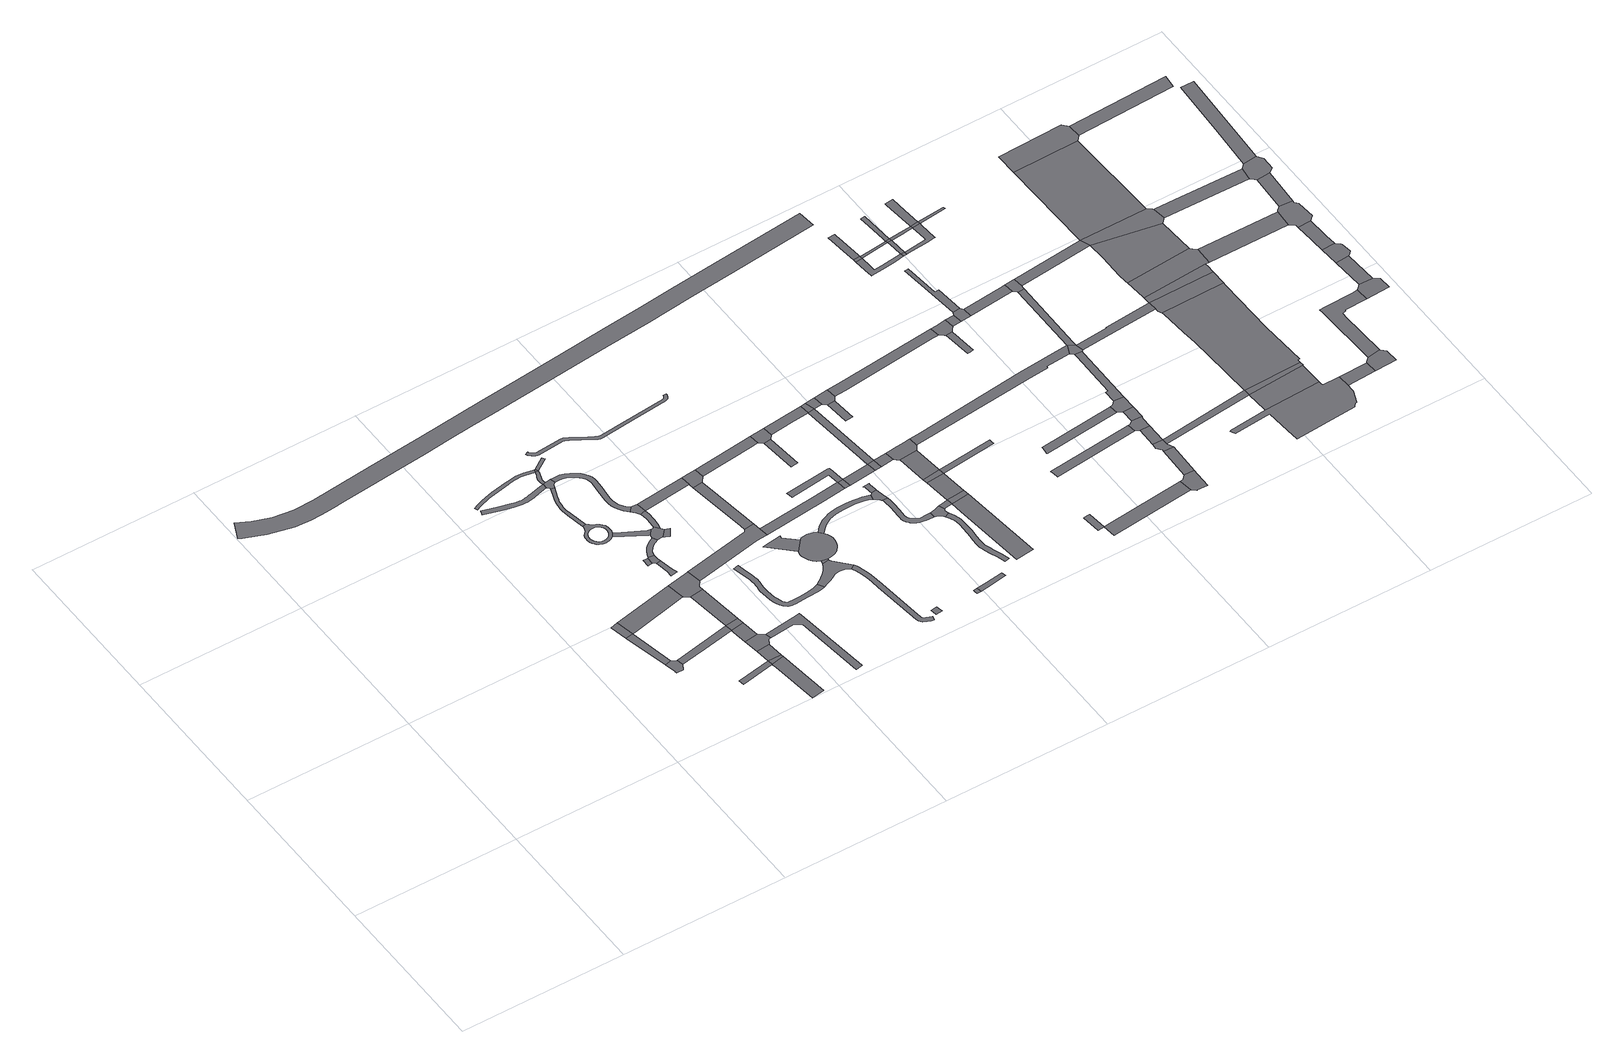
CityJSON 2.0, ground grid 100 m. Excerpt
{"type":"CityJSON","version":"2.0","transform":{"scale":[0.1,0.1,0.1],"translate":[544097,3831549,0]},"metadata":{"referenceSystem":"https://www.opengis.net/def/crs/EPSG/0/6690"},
"CityObjects":{
"road1":{"type":"Road","geometry":[{"type":"MultiSurface","lod":"1","boundaries":[[[0,1,2,3,4,5,6,7,8,9,10,11]]]}]},
"road2":{"type":"Road","attributes":{"RoadStructureAttribute.sectionType":"1"},"geometry":[{"type":"MultiSurface","lod":"1","boundaries":[[[12,13,2,1]]]}]},
"road3":{"type":"Road","geometry":[{"type":"MultiSurface","lod":"1","boundaries":[[[14,15,13,12]]]}]},
"road4":{"type":"Road","attributes":{"RoadStructureAttribute.sectionType":"1"},"geometry":[{"type":"MultiSurface","lod":"1","boundaries":[[[16,17,11,10,18,19,20,21]]]}]},
"road5":{"type":"Road","attributes":{"RoadStructureAttribute.sectionType":"1"},"geometry":[{"type":"MultiSurface","lod":"1","boundaries":[[[22,14,12,23,24]]]}]},
"road6":{"type":"Road","geometry":[{"type":"MultiSurface","lod":"1","boundaries":[[[25,26,27,28,29]]]}]},
"road7":{"type":"Road","attributes":{"RoadStructureAttribute.sectionType":"1"},"geometry":[{"type":"MultiSurface","lod":"1","boundaries":[[[30,29,31,32,33,34]]]}]},
"road8":{"type":"Road","geometry":[{"type":"MultiSurface","lod":"1","boundaries":[[[25,29,30,35]]]}]},
"road9":{"type":"Road","attributes":{"RoadStructureAttribute.sectionType":"1"},"geometry":[{"type":"MultiSurface","lod":"1","boundaries":[[[36,37,38,25,35]]]}]},
"road10":{"type":"Road","attributes":{"RoadStructureAttribute.sectionType":"1"},"geometry":[{"type":"MultiSurface","lod":"1","boundaries":[[[39,40,41,42,43,44,45,46,47,48,49,50,51,52,53,54,55,56,57,58,59,60,61,62,63,64]]]}]},
"road11":{"type":"Road","geometry":[{"type":"MultiSurface","lod":"1","boundaries":[[[65,66,67,37,36,68,69,70,71]]]}]},
"road12":{"type":"Road","attributes":{"RoadStructureAttribute.sectionType":"1"},"geometry":[{"type":"MultiSurface","lod":"1","boundaries":[[[72,21,73,74,67,66]]]}]},
"road13":{"type":"Road","attributes":{"RoadStructureAttribute.sectionType":"1"},"geometry":[{"type":"MultiSurface","lod":"1","boundaries":[[[75,76,77,78,79,80,81,82,83,84,85,86,87,88,89,90,91,92,93,94,95,96,97,98,99,100,101,102,103,104]]]}]},
"road14":{"type":"Road","geometry":[{"type":"MultiSurface","lod":"1","boundaries":[[[105,16,21,72]]]}]},
"road15":{"type":"Road","attributes":{"RoadStructureAttribute.sectionType":"1"},"geometry":[{"type":"MultiSurface","lod":"1","boundaries":[[[106,107,108,109,110,16,105]]]}]},
"road16":{"type":"Road","geometry":[{"type":"MultiSurface","lod":"1","boundaries":[[[111,112,113,22,24,114,115,108,107,116,117]]]}]},
"road17":{"type":"Road","attributes":{"RoadStructureAttribute.sectionType":"1"},"geometry":[{"type":"MultiSurface","lod":"1","boundaries":[[[118,119,120,121,122,123,124,125,126,127,128,129,130,131,132,133,134,135,136,137,138,139,140,141,142,143,144,145,146,147,148,149,150,151],[152,153,154,155,156,157,158,159,160,161,162,163,164,165,166,167,168,169,170,171,172,173,174,175,176,177,178,179,180,181,182,183]]]}]},
"road18":{"type":"Road","geometry":[{"type":"MultiSurface","lod":"1","boundaries":[[[184,185,186,187,188]]]}]},
"road19":{"type":"Road","attributes":{"RoadStructureAttribute.sectionType":"1"},"geometry":[{"type":"MultiSurface","lod":"1","boundaries":[[[189,190,191,192,193,194]]]}]},
"road20":{"type":"Road","attributes":{"RoadStructureAttribute.sectionType":"1"},"geometry":[{"type":"MultiSurface","lod":"1","boundaries":[[[195,196,197,198,199,200,201,202,203,130,129,204,205,206,207,208,209,210,211,212]]]}]},
"road21":{"type":"Road","geometry":[{"type":"MultiSurface","lod":"1","boundaries":[[[213,188,187,214,194,193,215,216]]]}]},
"road22":{"type":"Road","attributes":{"RoadStructureAttribute.sectionType":"1"},"geometry":[{"type":"MultiSurface","lod":"1","boundaries":[[[217,218,219,220,221,71,70,222,223,224,225,226,227]]]}]},
"road23":{"type":"Road","attributes":{"RoadStructureAttribute.sectionType":"1"},"geometry":[{"type":"MultiSurface","lod":"1","boundaries":[[[228,229,230,231,232,233,234,213,216,235,236,237,238,239,240]]]}]},
"road24":{"type":"Road","attributes":{"RoadStructureAttribute.sectionType":"1"},"geometry":[{"type":"MultiSurface","lod":"1","boundaries":[[[241,242,151,150,243,244,245,246,247]]]}]},
"road25":{"type":"Road","geometry":[{"type":"MultiSurface","lod":"1","boundaries":[[[248,249,64,63,250,195,212,251,252,253]]]}]},
"road26":{"type":"Road","attributes":{"RoadStructureAttribute.sectionType":"1"},"geometry":[{"type":"MultiSurface","lod":"1","boundaries":[[[254,255,256,257,258,259,260,261,262,263,264,103,265,266,267,268,269,270,271,272,273,64,249]]]}]},
"road27":{"type":"Road","geometry":[{"type":"MultiSurface","lod":"1","boundaries":[[[274,104,103,264]]]}]},
"road28":{"type":"Road","attributes":{"RoadStructureAttribute.sectionType":"1"},"geometry":[{"type":"MultiSurface","lod":"1","boundaries":[[[275,276,277,278,279,280,281,282,283,284,285,286,287,288,289,290,291,292,293,294,295,296,248,253,297,298,299,300,301,302,303,304,305,306,307,308,309,310,311,312,313,314,315,316,317,318,319,320,321]]]}]},
"road29":{"type":"Road","geometry":[{"type":"MultiSurface","lod":"1","boundaries":[[[322,323,274,264]]]}]},
"road30":{"type":"Road","geometry":[{"type":"MultiSurface","lod":"1","boundaries":[[[324,325,247,246,228,240,326,327,328,329,330]]]}]},
"road31":{"type":"Road","geometry":[{"type":"MultiSurface","lod":"1","boundaries":[[[331,332,333,329,328]]]}]},
"road32":{"type":"Road","attributes":{"RoadStructureAttribute.sectionType":"1"},"geometry":[{"type":"MultiSurface","lod":"1","boundaries":[[[334,335,336,337,338,339,340,341,342,343,344,324,330]]]}]},
"road33":{"type":"Road","geometry":[{"type":"MultiSurface","lod":"1","boundaries":[[[321,320,345,346,340,339,347]]]}]},
"road34":{"type":"Road","attributes":{"RoadStructureAttribute.sectionType":"1"},"geometry":[{"type":"MultiSurface","lod":"1","boundaries":[[[348,349,350,111,117,351,352,353,354,355]]]}]},
"road35":{"type":"Road","attributes":{"RoadStructureAttribute.sectionType":"1"},"geometry":[{"type":"MultiSurface","lod":"1","boundaries":[[[356,357,358,359,360,361,362,363,364,365,366,367,368,369,370,371,372,373,374,375,376,377,378,379,380,381,382,383,384,385,386,387,388,389,390,391,392,393,394,395,396,397,398,399,400,401,402,403,404]]]}]},
"road36":{"type":"Road","attributes":{"RoadStructureAttribute.sectionType":"1"},"geometry":[{"type":"MultiSurface","lod":"1","boundaries":[[[405,347,339,406]]]}]},
"road37":{"type":"Road","geometry":[{"type":"MultiSurface","lod":"1","boundaries":[[[407,408,409,410,411,412]]]}]},
"road38":{"type":"Road","geometry":[{"type":"MultiSurface","lod":"1","boundaries":[[[413,414,415,416,417,418,419,420,404,403,421,422,423,424,425,426,427,428,429,430,431]]]}]},
"road39":{"type":"Road","attributes":{"RoadStructureAttribute.sectionType":"1"},"geometry":[{"type":"MultiSurface","lod":"1","boundaries":[[[432,433,434,435,349,348]]]}]},
"road40":{"type":"Road","geometry":[{"type":"MultiSurface","lod":"1","boundaries":[[[436,437,438,439,440,441,442,443,444,445,446,447,448,449,450,451,452,453,454,455,456,457,458,459,460,461,462,463,464,465,466,467,468,469,470,471,472,473,474,475,476,477,478,479]]]}]},
"road41":{"type":"Road","attributes":{"RoadStructureAttribute.sectionType":"1"},"geometry":[{"type":"MultiSurface","lod":"1","boundaries":[[[480,415,414,481]]]}]},
"road42":{"type":"Road","attributes":{"RoadStructureAttribute.sectionType":"1"},"geometry":[{"type":"MultiSurface","lod":"1","boundaries":[[[482,483,484,485,486,487,488,489,490,491,492,493,494,495,496,497,498,499,500,501,502,503,504,505,506,507,508,509,510,511,512,513,514,515,516,517,518,519,520]]]}]},
"road43":{"type":"Road","geometry":[{"type":"MultiSurface","lod":"1","boundaries":[[[521,522,405,406,434,433,523]]]}]},
"road44":{"type":"Road","attributes":{"RoadStructureAttribute.sectionType":"1"},"geometry":[{"type":"MultiSurface","lod":"1","boundaries":[[[524,525,526,527,528,529,530,531,532,533,534,535,536,431,430,537,538,539,540,541,542,543,544,545,546,547,548,549,550,551]]]}]},
"road45":{"type":"Road","geometry":[{"type":"MultiSurface","lod":"1","boundaries":[[[552,553,554,555,556,557,412,411,558,559,560,561,562,563,564,480,481,565,566,567,568,569,570,571,572,573,574,575,576,577,578]]]}]},
"road46":{"type":"Road","geometry":[{"type":"MultiSurface","lod":"1","boundaries":[[[579,580,581,582]]]}]},
"road47":{"type":"Road","attributes":{"RoadStructureAttribute.sectionType":"1"},"geometry":[{"type":"MultiSurface","lod":"1","boundaries":[[[583,584,585,355,354,586,587]]]}]},
"road48":{"type":"Road","attributes":{"RoadStructureAttribute.sectionType":"1"},"geometry":[{"type":"MultiSurface","lod":"1","boundaries":[[[588,521,523,589,590]]]}]},
"road49":{"type":"Road","attributes":{"RoadStructureAttribute.sectionType":"1"},"geometry":[{"type":"MultiSurface","lod":"1","boundaries":[[[591,592,593,594,595,596,597,598,599,600,601,602,603,578,577,604,605,606,607,608,609,610,611,612,613,614,615,616,617,618]]]}]},
"road50":{"type":"Road","geometry":[{"type":"MultiSurface","lod":"1","boundaries":[[[619,620,621,622,623,624]]]}]},
"road51":{"type":"Road","attributes":{"RoadStructureAttribute.sectionType":"1"},"geometry":[{"type":"MultiSurface","lod":"1","boundaries":[[[625,626,627,628,629,630,631,583,632]]]}]},
"road52":{"type":"Road","attributes":{"RoadStructureAttribute.sectionType":"1"},"geometry":[{"type":"MultiSurface","lod":"1","boundaries":[[[633,634,620,619,624,635,636]]]}]},
"road53":{"type":"Road","attributes":{"RoadStructureAttribute.sectionType":"1"},"geometry":[{"type":"MultiSurface","lod":"1","boundaries":[[[637,638,639,640]]]}]},
"road54":{"type":"Road","geometry":[{"type":"MultiSurface","lod":"1","boundaries":[[[641,642,588,590,640,639,643]]]}]},
"road55":{"type":"Road","geometry":[{"type":"MultiSurface","lod":"1","boundaries":[[[632,583,587,644]]]}]},
"road56":{"type":"Road","geometry":[{"type":"MultiSurface","lod":"1","boundaries":[[[645,646,647,648,618,617,649,650,651,652]]]}]},
"road57":{"type":"Road","attributes":{"RoadStructureAttribute.sectionType":"1"},"geometry":[{"type":"MultiSurface","lod":"1","boundaries":[[[653,654,655,656,657,658,647,646]]]}]},
"road58":{"type":"Road","attributes":{"RoadStructureAttribute.sectionType":"1"},"geometry":[{"type":"MultiSurface","lod":"1","boundaries":[[[651,659,660,661,662,663,664,665,666,667,668,669,670,671,672,673,674,675,676,677,678,679,680,681,682,683,684,685,686,687,688,689,690,691,692,693,694,652]]]}]},
"road59":{"type":"Road","attributes":{"RoadStructureAttribute.sectionType":"1"},"geometry":[{"type":"MultiSurface","lod":"1","boundaries":[[[695,632,644,696]]]}]},
"road60":{"type":"Road","attributes":{"RoadStructureAttribute.sectionType":"1"},"geometry":[{"type":"MultiSurface","lod":"1","boundaries":[[[697,698,699,700,701,702,703,704,705,706,707,708,709,710,711,712,713,714,715,716,717,718,719,720,721,722,723,724,725,726,727,728,729,730,731,732,733,734]]]}]},
"road61":{"type":"Road","geometry":[{"type":"MultiSurface","lod":"1","boundaries":[[[735,736,737,679,678,738,739,740,715,714,741,742,743]]]}]},
"road62":{"type":"Road","attributes":{"RoadStructureAttribute.sectionType":"1"},"geometry":[{"type":"MultiSurface","lod":"1","boundaries":[[[744,641,643,745,746]]]}]},
"road63":{"type":"Road","geometry":[{"type":"MultiSurface","lod":"1","boundaries":[[[747,695,696,748]]]}]},
"road64":{"type":"Road","attributes":{"RoadStructureAttribute.sectionType":"1"},"geometry":[{"type":"MultiSurface","lod":"1","boundaries":[[[749,750,735,743,751,752,753]]]}]},
"road65":{"type":"Road","attributes":{"RoadStructureAttribute.sectionType":"1"},"geometry":[{"type":"MultiSurface","lod":"1","boundaries":[[[754,755,756,753,757,758,759]]]}]},
"road66":{"type":"Road","attributes":{"RoadStructureAttribute.sectionType":"1"},"geometry":[{"type":"MultiSurface","lod":"1","boundaries":[[[760,746,695,747]]]}]},
"road67":{"type":"Road","attributes":{"RoadStructureAttribute.sectionType":"1"},"geometry":[{"type":"MultiSurface","lod":"1","boundaries":[[[761,747,748,762]]]}]},
"road68":{"type":"Road","geometry":[{"type":"MultiSurface","lod":"1","boundaries":[[[763,764,765,749,753,756,755,754]]]}]},
"road69":{"type":"Road","geometry":[{"type":"MultiSurface","lod":"1","boundaries":[[[766,744,746,760]]]}]},
"road70":{"type":"Road","attributes":{"RoadStructureAttribute.sectionType":"1"},"geometry":[{"type":"MultiSurface","lod":"1","boundaries":[[[767,768,769,749,765,764,763]]]}]},
"road71":{"type":"Road","geometry":[{"type":"MultiSurface","lod":"1","boundaries":[[[770,771,769,768]]]}]},
"road72":{"type":"Road","attributes":{"RoadStructureAttribute.sectionType":"1"},"geometry":[{"type":"MultiSurface","lod":"1","boundaries":[[[772,766,760,773]]]}]},
"road73":{"type":"Road","attributes":{"RoadStructureAttribute.sectionType":"1"},"geometry":[{"type":"MultiSurface","lod":"1","boundaries":[[[774,775,776,771,770]]]}]},
"road74":{"type":"Road","geometry":[{"type":"MultiSurface","lod":"1","boundaries":[[[777,778,779,780,781,761,762,782,783,776,775,784]]]}]},
"road75":{"type":"Road","geometry":[{"type":"MultiSurface","lod":"1","boundaries":[[[785,786,787,788]]]}]},
"road76":{"type":"Road","geometry":[{"type":"MultiSurface","lod":"1","boundaries":[[[789,772,773,788,787,790]]]}]},
"road77":{"type":"Road","attributes":{"RoadStructureAttribute.sectionType":"1"},"geometry":[{"type":"MultiSurface","lod":"1","boundaries":[[[791,792,793,770,768]]]}]},
"road78":{"type":"Road","geometry":[{"type":"MultiSurface","lod":"1","boundaries":[[[794,795,796,797,798]]]}]},
"road79":{"type":"Road","attributes":{"RoadStructureAttribute.sectionType":"1"},"geometry":[{"type":"MultiSurface","lod":"1","boundaries":[[[799,800,801,789,790,802,803,804,805]]]}]},
"road80":{"type":"Road","attributes":{"RoadStructureAttribute.sectionType":"1"},"geometry":[{"type":"MultiSurface","lod":"1","boundaries":[[[806,807,798,808,809]]]}]},
"road81":{"type":"Road","attributes":{"RoadStructureAttribute.sectionType":"1"},"geometry":[{"type":"MultiSurface","lod":"1","boundaries":[[[810,811,812,813,777,784,814,815,816,817,818,819]]]}]},
"road82":{"type":"Road","attributes":{"RoadStructureAttribute.sectionType":"1"},"geometry":[{"type":"MultiSurface","lod":"1","boundaries":[[[820,821,822,823,824,825]]]}]},
"road83":{"type":"Road","attributes":{"RoadStructureAttribute.sectionType":"1"},"geometry":[{"type":"MultiSurface","lod":"1","boundaries":[[[826,827,828,829,830,831]]]}]},
"road84":{"type":"Road","geometry":[{"type":"MultiSurface","lod":"1","boundaries":[[[832,833,834,806,809,835,836,837,838,839,840]]]}]},
"road85":{"type":"Road","geometry":[{"type":"MultiSurface","lod":"1","boundaries":[[[841,842,843,844,845]]]}]},
"road86":{"type":"Road","geometry":[{"type":"MultiSurface","lod":"1","boundaries":[[[846,847,848,799,805,849,845,844,850,851]]]}]},
"road87":{"type":"Road","attributes":{"RoadStructureAttribute.sectionType":"1"},"geometry":[{"type":"MultiSurface","lod":"1","boundaries":[[[852,832,840,853]]]}]},
"road88":{"type":"Road","geometry":[{"type":"MultiSurface","lod":"1","boundaries":[[[854,855,856,852,853,857,858,859]]]}]},
"road89":{"type":"Road","attributes":{"RoadStructureAttribute.sectionType":"1"},"geometry":[{"type":"MultiSurface","lod":"1","boundaries":[[[860,846,851,861]]]}]},
"road90":{"type":"Road","attributes":{"RoadStructureAttribute.sectionType":"1"},"geometry":[{"type":"MultiSurface","lod":"1","boundaries":[[[862,854,859,863,864]]]}]},
"road91":{"type":"Road","geometry":[{"type":"MultiSurface","lod":"1","boundaries":[[[865,866,867,868]]]}]},
"road92":{"type":"Road","geometry":[{"type":"MultiSurface","lod":"1","boundaries":[[[869,870,820,825,862,864,871,872]]]}]},
"road93":{"type":"Road","attributes":{"RoadStructureAttribute.sectionType":"1"},"geometry":[{"type":"MultiSurface","lod":"1","boundaries":[[[873,874,875,876,877,878,879,866,865]]]}]},
"road94":{"type":"Road","geometry":[{"type":"MultiSurface","lod":"1","boundaries":[[[880,881,860,861,882,883]]]}]},
"road95":{"type":"Road","attributes":{"RoadStructureAttribute.sectionType":"1"},"geometry":[{"type":"MultiSurface","lod":"1","boundaries":[[[884,869,872,885]]]}]},
"road96":{"type":"Road","geometry":[{"type":"MultiSurface","lod":"1","boundaries":[[[886,887,888,889,826,831,884,885,890]]]}]},
"road97":{"type":"Road","attributes":{"RoadStructureAttribute.sectionType":"1"},"geometry":[{"type":"MultiSurface","lod":"1","boundaries":[[[891,892,893,868,867,894,895,896,897,898,899,900,901,902]]]}]},
"road98":{"type":"Road","attributes":{"RoadStructureAttribute.sectionType":"1"},"geometry":[{"type":"MultiSurface","lod":"1","boundaries":[[[903,904,905,906,907,908,909,910,881,880]]]}]},
"road99":{"type":"Road","attributes":{"RoadStructureAttribute.sectionType":"1"},"geometry":[{"type":"MultiSurface","lod":"1","boundaries":[[[911,912,913,865,868,914,915,916]]]}]},
"road100":{"type":"Road","attributes":{"RoadStructureAttribute.sectionType":"1"},"geometry":[{"type":"MultiSurface","lod":"1","boundaries":[[[917,918,919,920,886,890,921,922]]]}]},
"road101":{"type":"Road","geometry":[{"type":"MultiSurface","lod":"1","boundaries":[[[923,902,901,924]]]}]},
"road102":{"type":"Road","attributes":{"RoadStructureAttribute.sectionType":"1"},"geometry":[{"type":"MultiSurface","lod":"1","boundaries":[[[916,925,902,923,926,927]]]}]},
"road103":{"type":"Road","attributes":{"RoadStructureAttribute.sectionType":"1"},"geometry":[{"type":"MultiSurface","lod":"1","boundaries":[[[928,929,883,882,930]]]}]},
"road104":{"type":"Road","geometry":[{"type":"MultiSurface","lod":"1","boundaries":[[[931,911,916,927]]]}]},
"road105":{"type":"Road","geometry":[{"type":"MultiSurface","lod":"1","boundaries":[[[810,819,917,922,932,933]]]}]},
"road106":{"type":"Road","attributes":{"RoadStructureAttribute.sectionType":"1"},"geometry":[{"type":"MultiSurface","lod":"1","boundaries":[[[934,935,936,937,938,911,931]]]}]},
"road107":{"type":"Road","attributes":{"RoadStructureAttribute.sectionType":"1"},"geometry":[{"type":"MultiSurface","lod":"1","boundaries":[[[939,940,859,858,941]]]}]},
"road108":{"type":"Road","attributes":{"RoadStructureAttribute.sectionType":"1"},"geometry":[{"type":"MultiSurface","lod":"1","boundaries":[[[942,943,944,931,927,945,946,947,948]]]}]},
"road109":{"type":"Road","attributes":{"RoadStructureAttribute.sectionType":"1"},"geometry":[{"type":"MultiSurface","lod":"1","boundaries":[[[949,950,951,952,810,933]]]}]},
"road110":{"type":"Road","attributes":{"RoadStructureAttribute.sectionType":"1"},"geometry":[{"type":"MultiSurface","lod":"1","boundaries":[[[953,954,955,956,957,958,959,948,960,961,962,923,924]]]}]},
"road111":{"type":"Road","geometry":[{"type":"MultiSurface","lod":"1","boundaries":[[[963,964,965,928,930,966,952,951,967,968]]]}]},
"road112":{"type":"Road","geometry":[{"type":"MultiSurface","lod":"1","boundaries":[[[969,942,948,959]]]}]},
"road113":{"type":"Road","attributes":{"RoadStructureAttribute.sectionType":"1"},"geometry":[{"type":"MultiSurface","lod":"1","boundaries":[[[970,971,972,973,974,975,976,942,969]]]}]},
"road114":{"type":"Road","attributes":{"RoadStructureAttribute.sectionType":"1"},"geometry":[{"type":"MultiSurface","lod":"1","boundaries":[[[977,978,979,933,932,980,981]]]}]},
"road115":{"type":"Road","geometry":[{"type":"MultiSurface","lod":"1","boundaries":[[[982,983,984,985,969,959]]]}]},
"road116":{"type":"Road","geometry":[{"type":"MultiSurface","lod":"1","boundaries":[[[986,987,988,989,990,991,992,993,994,995,996,997,998,999,1000,1001,1002,1003,1004,1005,1006,1007,1008,1009,1010]]]}]},
"road117":{"type":"Road","attributes":{"RoadStructureAttribute.sectionType":"1"},"geometry":[{"type":"MultiSurface","lod":"1","boundaries":[[[1011,963,968,1012,1013,1014]]]}]},
"road118":{"type":"Road","geometry":[{"type":"MultiSurface","lod":"1","boundaries":[[[1015,941,1016,989,988]]]}]},
"road119":{"type":"Road","geometry":[{"type":"MultiSurface","lod":"1","boundaries":[[[1017,1018,1019,939,941,1015]]]}]},
"road120":{"type":"Road","geometry":[{"type":"MultiSurface","lod":"1","boundaries":[[[1020,1021,1022,1023,1024,1025,1026,939,1019,1027,1028,1029,1030,1031]]]}]},
"road121":{"type":"Road","geometry":[{"type":"MultiSurface","lod":"1","boundaries":[[[977,981,1032,1033,1020,1031,1034]]]}]},
"road122":{"type":"Road","geometry":[{"type":"MultiSurface","lod":"1","boundaries":[[[1035,1036,1037,1038,977,1034]]]}]},
"road123":{"type":"Road","attributes":{"RoadStructureAttribute.sectionType":"1"},"geometry":[{"type":"MultiSurface","lod":"1","boundaries":[[[1039,1040,1041,1042,1043,1044,1038,1037,1045,1046]]]}]},
"road124":{"type":"Road","attributes":{"RoadStructureAttribute.sectionType":"1"},"geometry":[{"type":"MultiSurface","lod":"1","boundaries":[[[1014,1047,1048,1049,1042,1041,1050]]]}]},
"road125":{"type":"Road","attributes":{"RoadStructureAttribute.sectionType":"1"},"geometry":[{"type":"MultiSurface","lod":"1","boundaries":[[[1051,1010,1009,1052]]]}]},
"road126":{"type":"Road","geometry":[{"type":"MultiSurface","lod":"1","boundaries":[[[1011,1014,1050,1053,1054,1055,1056,1057]]]}]},
"road127":{"type":"Road","geometry":[{"type":"MultiSurface","lod":"1","boundaries":[[[1058,1059,1060,1011,1057]]]}]},
"road128":{"type":"Road","geometry":[{"type":"MultiSurface","lod":"1","boundaries":[[[1061,1062,1063,1051,1052,1064,1065,1066]]]}]},
"road129":{"type":"Road","geometry":[{"type":"MultiSurface","lod":"1","boundaries":[[[1067,1068,1069,1070,1071,1059,1058,1072,1073,1074,1075]]]}]},
"road130":{"type":"Road","attributes":{"RoadStructureAttribute.sectionType":"1"},"geometry":[{"type":"MultiSurface","lod":"1","boundaries":[[[1076,1077,1078,1079,1080,1062,1061,1081,1082,1083,1084,1085,1086]]]}]},
"road131":{"type":"Road","attributes":{"RoadStructureAttribute.sectionType":"1"},"geometry":[{"type":"MultiSurface","lod":"1","boundaries":[[[1046,1045,1087,1088]]]}]},
"road132":{"type":"Road","attributes":{"RoadStructureAttribute.sectionType":"1"},"geometry":[{"type":"MultiSurface","lod":"1","boundaries":[[[1089,1090,1055,1054,1091,1092,1093]]]}]},
"road133":{"type":"Road","geometry":[{"type":"MultiSurface","lod":"1","boundaries":[[[1094,1095,1076,1086,1096,1097,1098,1099]]]}]},
"road134":{"type":"Road","attributes":{"RoadStructureAttribute.sectionType":"1"},"geometry":[{"type":"MultiSurface","lod":"1","boundaries":[[[1100,1101,1094,1099]]]}]},
"road135":{"type":"Road","geometry":[{"type":"MultiSurface","lod":"1","boundaries":[[[1102,1103,1104,1101,1100,1105,1106,1107]]]}]},
"road136":{"type":"Road","attributes":{"RoadStructureAttribute.sectionType":"1"},"geometry":[{"type":"MultiSurface","lod":"1","boundaries":[[[1108,1109,1110,1111,1112,1113,1114,1115,1104,1103]]]}]},
"road137":{"type":"Road","geometry":[{"type":"MultiSurface","lod":"1","boundaries":[[[1116,1117,1118,1088,1087,1119,1120,1121,1113,1112,1122,1123,1124,1125,1126,1127]]]}]},
"road138":{"type":"Road","attributes":{"RoadStructureAttribute.sectionType":"1"},"geometry":[{"type":"MultiSurface","lod":"1","boundaries":[[[1128,1075,1074,1129]]]}]},
"road139":{"type":"Road","attributes":{"RoadStructureAttribute.sectionType":"1"},"geometry":[{"type":"MultiSurface","lod":"1","boundaries":[[[1130,1131,1116,1127]]]}]},
"road140":{"type":"Road","geometry":[{"type":"MultiSurface","lod":"1","boundaries":[[[1132,1133,1134,1093,1092,1135,1136,1131,1130,1137,1138]]]}]},
"road141":{"type":"Road","attributes":{"RoadStructureAttribute.sectionType":"1"},"geometry":[{"type":"MultiSurface","lod":"1","boundaries":[[[1139,1140,1133,1132,1141,1142,1143,1144,1145]]]}]}
},
"vertices":[
[1401,610,0],[1378,628,0],[1338,618,0],[1346,582,0],[1352,555,0],[1353,549,0],[1355,539,0],[1394,538,0],[1395,539,0],[1397,542,0],[1416,573,0],[1405,611,0],
[1321,898,0],[1277,890,0],
[1299,1007,0],[1254,997,0],
[1753,680,0],[1442,618,0],[1445,578,0],[1450,579,0],[1574,602,0],[1760,637,0],
[1666,1084,0],[1338,902,0],[1684,977,0],
[1794,348,0],[1591,310,0],[1594,294,0],[1597,277,0],[1799,316,0],
[1878,334,0],[1800,312,0],[1803,286,0],[1838,0,0],[1916,14,0],
[1876,348,0],
[1865,444,0],[1785,436,0],[1795,348,0],
[1513,2048,0],[1440,2029,0],[1432,2028,0],[1415,2023,0],[1403,2021,0],[1396,2020,0],[1379,2019,0],[1367,2020,0],[1347,2023,0],[1323,2028,0],[1251,2047,0],[1160,2071,0],[1151,2042,0],[1244,2018,0],[1316,1999,0],[1341,1993,0],[1365,1990,0],[1379,1989,0],[1400,1991,0],[1414,1993,0],[1421,1994,0],[1447,2000,0],[1455,2002,0],[1519,2018,0],[1533,2021,0],[1534,2052,0],
[1889,517,0],[1853,538,0],[1773,528,0],[1885,478,0],[1886,478,0],[1896,479,0],[1892,515,0],
[1839,647,0],[1761,628,0],[1762,619,0],
[1498,2177,0],[1468,2181,0],[1451,2180,0],[1437,2178,0],[1393,2172,0],[1387,2172,0],[1283,2152,0],[1236,2139,0],[1209,2130,0],[1196,2126,0],[1195,2126,0],[1183,2121,0],[1167,2115,0],[1145,2105,0],[1153,2087,0],[1174,2097,0],[1203,2107,0],[1225,2114,0],[1234,2118,0],[1242,2120,0],[1246,2121,0],[1287,2132,0],[1388,2152,0],[1390,2152,0],[1433,2158,0],[1440,2159,0],[1468,2161,0],[1494,2157,0],[1549,2146,0],[1553,2165,0],
[1834,690,0],
[1828,737,0],[1800,965,0],[1720,955,0],[1754,684,0],[1754,680,0],
[1804,1113,0],[1787,1109,0],[1777,1108,0],[1688,974,0],[1698,968,0],[1796,994,0],[1821,1026,0],
[1643,1578,0],[1644,1595,0],[1643,1612,0],[1636,1628,0],[1626,1642,0],[1618,1650,0],[1609,1655,0],[1602,1660,0],[1597,1661,0],[1583,1668,0],[1569,1681,0],[1558,1692,0],[1538,1688,0],[1538,1680,0],[1538,1679,0],[1533,1665,0],[1527,1651,0],[1517,1640,0],[1508,1628,0],[1503,1616,0],[1502,1612,0],[1500,1601,0],[1500,1589,0],[1503,1572,0],[1509,1558,0],[1511,1555,0],[1522,1541,0],[1535,1531,0],[1553,1523,0],[1573,1521,0],[1592,1524,0],[1609,1530,0],[1623,1541,0],[1638,1564,0],[1546,1548,0],[1536,1556,0],[1528,1565,0],[1527,1568,0],[1522,1578,0],[1520,1591,0],[1520,1599,0],[1521,1607,0],[1522,1609,0],[1526,1619,0],[1532,1627,0],[1539,1635,0],[1551,1642,0],[1553,1642,0],[1561,1644,0],[1575,1645,0],[1585,1644,0],[1594,1641,0],[1598,1638,0],[1606,1634,0],[1611,1629,0],[1618,1618,0],[1623,1607,0],[1624,1594,0],[1623,1582,0],[1620,1573,0],[1612,1561,0],[1608,1555,0],[1599,1548,0],[1587,1544,0],[1572,1542,0],[1558,1543,0],
[1659,1310,0],[1659,1263,0],[1675,1267,0],[1686,1266,0],[1688,1309,0],
[1718,1175,0],[1718,1138,0],[1760,1145,0],[1748,1180,0],[1734,1258,0],[1705,1253,0],
[1550,2005,0],[1527,1945,0],[1522,1929,0],[1521,1923,0],[1515,1901,0],[1512,1879,0],[1510,1857,0],[1511,1833,0],[1516,1797,0],[1536,1800,0],[1531,1835,0],[1530,1857,0],[1532,1876,0],[1535,1898,0],[1538,1911,0],[1540,1917,0],[1546,1939,0],[1569,1998,0],
[1695,1314,0],[1698,1262,0],[1730,1282,0],[1729,1309,0],
[2180,56,0],[2180,58,0],[2121,531,0],[2119,545,0],[2103,543,0],[2050,496,0],[2089,470,0],[2090,470,0],[2141,47,0],[2141,43,0],[2181,52,0],
[1790,1419,0],[1789,1418,0],[1761,1404,0],[1743,1391,0],[1725,1374,0],[1712,1356,0],[1702,1334,0],[1732,1327,0],[1737,1339,0],[1748,1355,0],[1762,1368,0],[1777,1378,0],[1804,1392,0],
[1800,1479,0],[1680,1541,0],[1667,1515,0],[1675,1510,0],[1784,1444,0],[1792,1441,0],[1815,1474,0],
[1584,2061,0],[1554,2057,0],[1547,2014,0],[1579,2019,0],[1585,2027,0],[1593,2030,0],
[1552,2062,0],[1549,2072,0],[1549,2074,0],[1549,2082,0],[1550,2087,0],[1550,2088,0],[1553,2099,0],[1557,2111,0],[1559,2115,0],[1566,2130,0],[1568,2147,0],[1547,2136,0],[1540,2122,0],[1538,2117,0],[1534,2105,0],[1530,2094,0],[1530,2092,0],[1529,2081,0],[1529,2069,0],[1533,2057,0],
[1560,2165,0],
[1798,1685,0],[1786,1701,0],[1778,1718,0],[1771,1737,0],[1767,1756,0],[1767,1776,0],[1768,1793,0],[1768,1798,0],[1776,1871,0],[1778,1900,0],[1779,1919,0],[1778,1934,0],[1774,1956,0],[1773,1960,0],[1769,1971,0],[1754,1993,0],[1740,2010,0],[1720,2025,0],[1694,2042,0],[1670,2054,0],[1642,2061,0],[1612,2063,0],[1606,2032,0],[1612,2033,0],[1637,2031,0],[1660,2026,0],[1679,2016,0],[1703,2001,0],[1719,1988,0],[1730,1974,0],[1742,1957,0],[1745,1948,0],[1748,1931,0],[1749,1919,0],[1748,1912,0],[1748,1901,0],[1746,1874,0],[1739,1801,0],[1737,1784,0],[1737,1776,0],[1738,1752,0],[1742,1729,0],[1750,1706,0],[1761,1686,0],[1776,1664,0],[1798,1638,0],[1820,1666,0],
[1646,2200,0],[1635,2216,0],
[1837,1483,0],[1830,1473,0],[1818,1395,0],[1826,1396,0],[1838,1394,0],[1876,1436,0],[1862,1454,0],
[1849,1388,0],[1871,1376,0],[1904,1423,0],
[1868,1486,0],[1871,1519,0],[1872,1543,0],[1872,1559,0],[1872,1572,0],[1866,1602,0],[1833,1592,0],[1839,1572,0],[1842,1544,0],[1841,1521,0],[1838,1490,0],
[1819,1614,0],[1825,1607,0],[1859,1664,0],
[2281,1213,0],[2221,1205,0],[2210,1189,0],[1831,1027,0],[2229,1103,0],[2290,1109,0],[2295,1109,0],[2287,1166,0],
[2295,661,0],[2282,657,0],[2261,653,0],[2231,649,0],[2185,646,0],[2147,643,0],[2125,645,0],[2112,647,0],[2102,655,0],[2095,667,0],[2088,681,0],[2083,697,0],[2078,716,0],[2071,768,0],[2070,790,0],[2070,807,0],[2071,820,0],[2074,835,0],[2075,849,0],[2074,872,0],[2071,892,0],[2067,917,0],[2058,955,0],[2049,1009,0],[2014,1000,0],[2029,949,0],[2037,911,0],[2042,888,0],[2044,869,0],[2045,850,0],[2044,839,0],[2042,824,0],[2040,809,0],[2040,789,0],[2041,765,0],[2048,710,0],[2054,689,0],[2060,670,0],[2069,652,0],[2079,635,0],[2099,619,0],[2121,615,0],[2147,613,0],[2187,616,0],[2234,619,0],[2283,622,0],[2313,626,0],[2334,633,0],[2312,669,0],
[2155,1696,0],[2162,1635,0],
[2342,1049,0],[2347,1066,0],[2245,1050,0],[2229,1047,0],[2362,922,0],[2417,984,0],
[2465,770,0],[2459,782,0],[2419,776,0],[2407,755,0],[2392,733,0],[2374,715,0],[2353,698,0],[2333,683,0],[2357,641,0],[2385,654,0],[2411,669,0],[2431,678,0],[2448,682,0],[2458,683,0],[2474,683,0],[2489,679,0],[2502,674,0],[2520,663,0],[2545,680,0],
[2273,1271,0],[2226,1611,0],[2166,1603,0],[2213,1261,0],
[1585,2270,0],[1599,2257,0],[1612,2248,0],[1617,2245,0],[1626,2242,0],[1635,2241,0],[1791,2255,0],[1801,2253,0],[1811,2249,0],[1824,2243,0],[1876,2210,0],[1940,2173,0],[1951,2167,0],[1964,2163,0],[1983,2160,0],[2122,2176,0],[2394,2202,0],[2410,2209,0],[2420,2221,0],[2424,2234,0],[2424,2243,0],[2404,2243,0],[2404,2238,0],[2402,2231,0],[2397,2225,0],[2389,2221,0],[2119,2196,0],[1983,2181,0],[1969,2182,0],[1959,2186,0],[1949,2191,0],[1887,2227,0],[1834,2260,0],[1819,2268,0],[1806,2273,0],[1792,2275,0],[1635,2261,0],[1631,2262,0],[1625,2263,0],[1622,2265,0],[1612,2272,0],[1602,2282,0],[1597,2291,0],[1580,2282,0],
[2421,797,0],[2460,791,0],
[3721,2947,0],[3198,2894,0],[3046,2879,0],[2876,2861,0],[2660,2839,0],[2420,2814,0],[2124,2783,0],[1802,2750,0],[1602,2731,0],[1199,2689,0],[865,2655,0],[486,2614,0],[365,2611,0],[241,2629,0],[136,2664,0],[54,2703,0],[6,2602,0],[25,2589,0],[150,2540,0],[300,2506,0],[398,2500,0],[453,2502,0],[496,2506,0],[540,2510,0],[618,2518,0],[817,2538,0],[946,2552,0],[1147,2572,0],[1317,2591,0],[1458,2605,0],[1605,2620,0],[1814,2641,0],[1911,2650,0],[2149,2675,0],[2357,2696,0],[2638,2724,0],[2926,2754,0],[3199,2784,0],[3732,2839,0],
[2245,1706,0],[2199,1701,0],[2251,1645,0],
[2664,151,0],[2647,158,0],[2634,164,0],[2629,172,0],[2626,182,0],[2621,229,0],[2592,486,0],[2588,529,0],[2581,570,0],[2574,605,0],[2567,630,0],[2561,649,0],[2554,665,0],[2527,652,0],[2533,638,0],[2538,622,0],[2545,599,0],[2551,564,0],[2558,525,0],[2563,476,0],[2591,226,0],[2596,175,0],[2602,158,0],[2614,140,0],[2635,130,0],[2655,123,0],[2672,119,0],[2681,147,0],
[2505,989,0],[2487,994,0],[2467,997,0],[2447,996,0],[2429,992,0],[2428,991,0],[2358,899,0],[2358,880,0],[2363,862,0],[2374,839,0],[2387,822,0],[2401,809,0],[2412,803,0],[2484,794,0],[2509,802,0],[2530,815,0],[2533,818,0],[2544,829,0],[2553,846,0],[2558,858,0],[2560,865,0],[2564,882,0],[2565,906,0],[2562,924,0],[2555,941,0],[2544,957,0],[2523,978,0],
[2736,191,0],[2697,185,0],[2702,147,0],[2742,153,0],
[2807,1223,0],[2804,1223,0],[2639,1204,0],[2683,1150,0],[2813,1165,0],
[2615,1748,0],[2591,1684,0],[2622,1687,0],
[2879,1058,0],[2854,1065,0],[2826,1069,0],[2799,1072,0],[2759,1073,0],[2726,1073,0],[2701,1070,0],[2670,1065,0],[2640,1059,0],[2618,1051,0],[2593,1039,0],[2571,1024,0],[2551,1007,0],[2572,985,0],[2589,1000,0],[2608,1013,0],[2630,1024,0],[2648,1030,0],[2675,1036,0],[2705,1040,0],[2728,1043,0],[2759,1043,0],[2797,1042,0],[2822,1040,0],[2848,1036,0],[2869,1030,0],[2891,1020,0],[2898,1052,0],
[2984,176,0],[2982,188,0],[2959,185,0],[2961,167,0],[2963,155,0],[2987,158,0],
[2829,1324,0],[2828,1332,0],[2819,1331,0],[2546,1302,0],[2549,1283,0],[2552,1264,0],[2799,1292,0],[2842,1227,0],
[3150,211,0],[3048,197,0],[3064,169,0],[3156,182,0],
[2670,1449,0],[2714,1453,0],[2692,1671,0],[2648,1667,0],
[2705,1758,0],[2689,1756,0],[2711,1698,0],
[2848,1168,0],
[2951,1029,0],[2944,1067,0],[2910,1061,0],[2905,1053,0],[2906,1010,0],[2916,1002,0],[2926,989,0],[2959,986,0],
[2941,1080,0],[2936,1118,0],[2940,1126,0],[2899,1122,0],[2906,1117,0],[2910,1077,0],
[2930,979,0],[2932,960,0],[2934,925,0],[2934,883,0],[2932,856,0],[2932,834,0],[2933,818,0],[2938,802,0],[2945,789,0],[2954,778,0],[2958,773,0],[2966,767,0],[2971,764,0],[2985,755,0],[3000,748,0],[3017,744,0],[3035,741,0],[3056,739,0],[3073,739,0],[3085,739,0],[3082,775,0],[3058,773,0],[3023,773,0],[3010,777,0],[2999,782,0],[2987,789,0],[2982,792,0],[2979,795,0],[2970,806,0],[2966,813,0],[2963,824,0],[2962,835,0],[2962,855,0],[2964,883,0],[2964,926,0],[2962,962,0],
[3009,1246,0],[3015,1187,0],
[3235,292,0],[3226,325,0],[3209,371,0],[3199,397,0],[3191,420,0],[3188,431,0],[3188,443,0],[3188,461,0],[3189,505,0],[3190,515,0],[3193,552,0],[3192,587,0],[3192,621,0],[3190,650,0],[3185,668,0],[3178,690,0],[3169,707,0],[3162,720,0],[3135,707,0],[3143,693,0],[3150,678,0],[3157,659,0],[3161,645,0],[3162,620,0],[3162,587,0],[3163,553,0],[3160,520,0],[3160,507,0],[3158,462,0],[3158,443,0],[3158,427,0],[3162,412,0],[3170,387,0],[3180,360,0],[3197,316,0],[3206,284,0],[3210,269,0],[3239,275,0],
[3146,792,0],[3127,785,0],[3101,777,0],[3096,737,0],[3107,732,0],[3122,722,0],[3157,733,0],[3156,748,0],[3162,758,0],
[2952,1786,0],[2849,1713,0],[2959,1726,0],
[3049,1250,0],[3055,1191,0],
[3208,802,0],[3186,799,0],[3170,761,0],[3191,764,0],[3212,766,0],
[3321,779,0],[3291,776,0],[3291,775,0],[3220,694,0],[3269,248,0],[3380,260,0],
[2999,1730,0],
[3131,1260,0],[3138,1200,0],
[3317,814,0],[3293,811,0],[3291,811,0],
[2982,1789,0],
[3299,970,0],[3298,974,0],[3190,962,0],
[3294,1006,0],[3186,994,0],
[3045,1796,0],[3051,1736,0],
[3293,1018,0],[3275,1187,0],[3166,1177,0],
[3291,1276,0],[3253,1273,0],[3214,1269,0],[3183,1266,0],[3163,1263,0],[3151,1189,0],[3154,1187,0],[3294,1219,0],
[3089,1569,0],[3134,1573,0],[3120,1721,0],[3075,1717,0],
[3132,1806,0],[3138,1746,0],
[3634,1010,0],[3632,1026,0],[3631,1042,0],
[3762,310,0],[3742,308,0],[3722,306,0],[3735,188,0],[3774,193,0],
[3822,1879,0],[3787,1875,0],[3209,1814,0],[3209,1753,0],[3794,1816,0],[3820,1819,0],[3828,1820,0],
[4283,250,0],[3794,195,0],[3783,112,0],[4293,169,0],
[4341,1390,0],[4340,1390,0],[4029,1361,0],[3360,1282,0],[3296,1220,0],[3945,1288,0],[4035,1299,0],[4168,1310,0],[4168,1320,0],[4315,1332,0],
[4284,735,0],[3767,679,0],[3765,679,0],[3770,653,0],[3775,626,0],[4289,684,0],
[4279,897,0],[3825,847,0],[3823,822,0],[3821,797,0],[3826,797,0],[4285,844,0],
[4327,277,0],[4317,267,0],[4305,253,0],[4320,148,0],[4321,148,0],[4384,147,0],[4385,191,0],[4387,246,0],[4387,275,0],
[3880,1625,0],[3900,1627,0],[3920,1630,0],[3902,1800,0],[3862,1795,0],
[3919,1889,0],[3888,1886,0],[3857,1882,0],[3855,1800,0],[3907,1806,0],[3926,1830,0],
[4332,476,0],[4393,474,0],
[4312,550,0],[4311,518,0],[4333,490,0],[4374,514,0],[4375,514,0],[4373,549,0],
[3974,1895,0],[3981,1835,0],
[4314,671,0],[4373,552,0],[4374,671,0],
[3806,2516,0],[3766,2512,0],[3767,2497,0],[3808,2499,0],
[4315,751,0],[4296,736,0],[4374,734,0],[4378,747,0],
[3805,2527,0],[3805,2529,0],[3790,2688,0],[3788,2708,0],[3787,2721,0],[3744,2718,0],[3760,2564,0],
[4027,1918,0],[3982,1913,0],[4046,1842,0],[4040,1902,0],
[4316,831,0],[4378,831,0],
[4318,921,0],[4308,911,0],[4305,908,0],[4295,899,0],[4378,920,0],
[3867,2399,0],[3815,2394,0],[3812,2429,0],[3775,2418,0],[3780,2371,0],[3780,2366,0],[3783,2366,0],[3853,2374,0],[3935,2382,0],[3973,2390,0],[3995,2393,0],[3992,2413,0],
[4011,2091,0],[3987,2088,0],[3986,2088,0],[3985,2089,0],[3964,2303,0],[3952,2301,0],[3941,2300,0],[3964,2086,0],
[3979,2533,0],[3893,2524,0],[3820,2517,0],[3839,2503,0],[3894,2509,0],[3981,2520,0],
[4336,1313,0],[4337,1292,0],[4336,998,0],[4319,997,0],[4380,1292,0],[4380,1309,0],
[4015,2413,0],[4017,2395,0],
[3987,2465,0],[4011,2468,0],[4006,2521,0],
[4315,1931,0],[4300,1929,0],[4321,1870,0],
[4004,2538,0],
[4389,1318,0],[4379,1364,0],
[3995,2640,0],[3987,2743,0],[3959,2740,0],[3969,2637,0],[3977,2556,0],
[4922,611,0],[4921,611,0],[4924,571,0],
[4146,2552,0],[4122,2550,0],[4075,2545,0],[4020,2522,0],[4077,2529,0],[4113,2533,0],[4149,2537,0],
[4379,1377,0],[4378,1394,0],[4382,1853,0],[4343,1848,0],
[4030,2396,0],[4158,2410,0],[4182,2413,0],[4205,2415,0],[4204,2421,0],[4197,2530,0],[4196,2542,0],[4156,2443,0],[4156,2429,0],[4043,2416,0],
[4376,1937,0],[4348,1934,0],[4345,1934,0],[4341,1851,0],[4382,1861,0],[4383,1878,0],
[4193,2557,0],
[4183,2663,0],[4174,2765,0],[4124,2759,0],[4125,2751,0],[4125,2747,0],[4142,2587,0],[4145,2564,0],
[4864,1409,0],[4581,1385,0],[4581,1380,0],[4623,1336,0],[4868,1355,0],
[4364,2561,0],[4366,2562,0],[4363,2568,0],[4361,2574,0],
[5280,420,0],[5279,437,0],[5278,450,0],[4934,434,0],[4703,409,0],[4697,408,0],[4705,393,0],[4712,378,0],[4937,399,0],[4937,397,0],[4949,249,0],[4955,169,0],[5329,198,0],[5334,204,0],[5338,209,0],[5342,213,0],[5346,216,0],[5351,219,0],[5357,220,0],[5388,297,0],[5388,321,0],[5388,343,0],[5388,345,0],[5389,345,0],[5385,423,0],
[4817,1984,0],[4554,1895,0],[4832,1924,0],[4841,1925,0],
[5272,594,0],[4934,439,0],
[5272,597,0],[5275,597,0],[5274,622,0],
[4880,1312,0],[4881,1297,0],[4893,1134,0],[4901,1040,0],[4904,1006,0],[4907,956,0],[4909,929,0],[5274,643,0],[5286,644,0],[5269,929,0],[5263,1301,0],[5262,1316,0],
[4868,1342,0],[4868,1332,0],[5261,1413,0],
[5261,1469,0],[5261,1476,0],[5261,1482,0],[4861,1453,0],
[5282,1593,0],[5276,1600,0],[5252,1623,0],[4850,1591,0],[4861,1463,0],[4861,1460,0],[5284,1482,0],[5284,1592,0],
[4845,1815,0],[4844,1662,0],[4849,1606,0],[5239,1849,0],
[5558,429,0],[5562,355,0],
[5262,1872,0],[5268,1878,0],[5258,1959,0],[5252,1964,0],[5227,1984,0],
[5204,2589,0],[4803,2580,0],[4817,1993,0],
[5665,469,0],[5586,458,0],[5561,432,0],[5642,360,0],[5696,363,0],[5692,442,0],
[5224,2699,0],[5198,2731,0],[4800,2718,0],[4800,2685,0],[4802,2602,0],[5227,2615,0],[5229,2617,0],[5231,2619,0],[5226,2699,0],
[5808,892,0],[5777,890,0],[5602,882,0],[5569,881,0],[5570,851,0],[5651,778,0],[5653,777,0],[5652,794,0],[5675,801,0],[5676,806,0],[5812,812,0],
[5773,1481,0],[5778,1590,0],
[5389,1956,0],[5263,1959,0],[5387,1876,0],[5788,1870,0],[5797,1948,0],
[5840,922,0],[5821,904,0],[5957,819,0],[5953,898,0],[5941,906,0],[5920,918,0],
[5907,1121,0],[5826,1115,0],
[5921,1216,0],[5898,1238,0],[5818,1235,0],[5922,1136,0],[5934,1149,0],[5927,1210,0],
[5897,1239,0],[5897,1240,0],[5893,1307,0],[5892,1329,0],[5885,1442,0],[5804,1437,0],[5812,1324,0],[5813,1306,0],
[5806,1618,0],[5786,1598,0],[5783,1596,0],[5778,1476,0],[5784,1471,0],[5803,1454,0],[5904,1461,0],[5908,1464,0],[5913,1470,0],[5903,1579,0],[5886,1599,0],[5887,1613,0],
[5840,2723,0],[5832,2642,0],
[5901,1845,0],[5818,1841,0],
[5907,1984,0],[5826,1975,0],[5805,1956,0],[5789,1870,0],[5800,1859,0],[5931,1869,0],[5931,1950,0],
[5861,2614,0],[5840,2240,0],[5920,2236,0],[5932,2463,0],[5935,2518,0],[5939,2589,0],[5940,2612,0]
]}
